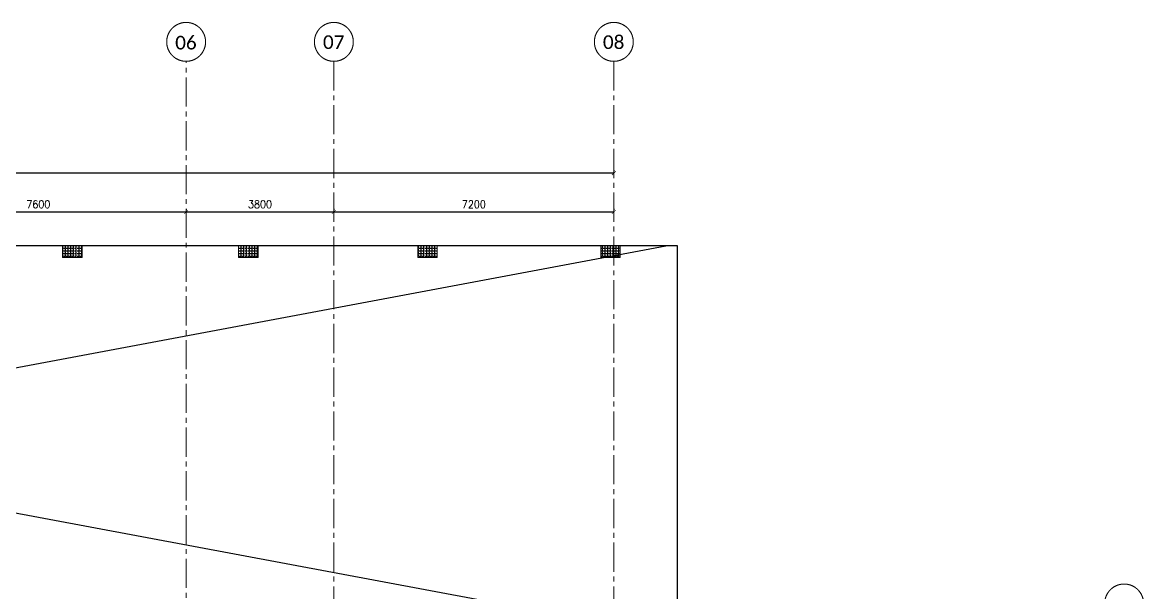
# Model space of a CAD drawing. Header units: millimetres. Extents: x -967280 to 3852, y 2833 to 1955156.
# Drawn here: x -709839 to -681004, y 614118 to 628777 of the extents above; entities that cross this region are included whole.
import ezdxf

# ---------------------------------------------------------------- set-up
doc = ezdxf.new("R2010")
doc.units = ezdxf.units.MM
doc.header["$LTSCALE"] = 1000
doc.header["$PDMODE"] = 35
doc.header["$PDSIZE"] = 25
for name, pattern in [('$0$DASHED2', [0.375, 0.25, -0.125]), ('Columns_Structural070816$0$CENTER2', [1.125, 0.75, -0.125, 0.125, -0.125]), ('HRZN_Line-Ptrn-Sold', [9144001.0, 9144000.0, -1])]:
    doc.linetypes.add(name, pattern=pattern)
for name, color, linetype in [('_N-DIM 3', 7, 'Continuous'), ('R.C. footing', 4, 'Continuous'), ('S - col hach', 1, 'Continuous'), ('S - dot', 1, 'Continuous'), ('S -Beams', 2, 'Continuous')]:
    doc.layers.add(name, color=color, linetype=linetype)
for name, color, linetype, lineweight in [('A-AX-ATT-100', 7, 'HRZN_Line-Ptrn-Sold', 18), ('S - column', 6, 'Continuous', 60), ('ST-000-AXIS', 9, 'Columns_Structural070816$0$CENTER2', 9), ('ST-RFT-BOT', 2, '$0$DASHED2', 30)]:
    doc.layers.add(name, color=color, linetype=linetype, lineweight=lineweight)
doc.styles.add('Calibri_2', font='calibri.ttf', dxfattribs={"height": 300})
doc.styles.add('TUNELNO', font='romans.shx', dxfattribs={"width": 0.9})
doc.dimstyles.new('Copy(2) of DSEC', dxfattribs={"dimtxt": 200, "dimasz": 100, "dimexe": 50, "dimexo": 80, "dimgap": 100, "dimtad": 1, "dimdec": 0, "dimrnd": 5, "dimzin": 0, "dimdsep": 46, "dimtxsty": 'TUNELNO', "dimblk": 'ARCHTICK', "dimcen": 0.09, "dimclrd": 1, "dimclre": 1, "dimclrt": 3, "dimadec": 0, "dimazin": 0, "dimtfac": 0.78125, "dimtdec": 0, "dimtix": 1, "dimtmove": 2, "dimatfit": 3, "dimldrblk": 'ARCHTICK', "dimfxl": 1, "dimtolj": 1, "dimtzin": 0, "dimarcsym": 0})
pattern_1 = [(90, (613578.686, -423037.37), (-69.85, 4e-15), [50.8, -19.05]), (180, (613578.686, -423037.37), (-9e-15, -69.85), [50.8, -19.05])]
pattern_2 = [(90, (613528.686, -423037.37), (-69.85, 4e-15), [50.8, -19.05]), (180, (613528.686, -423037.37), (-9e-15, -69.85), [50.8, -19.05])]

# ---------------------------------------------------------------- blocks, each defined once
blk = doc.blocks.new('str col s')
at = {"layer": 'S - col hach', "true_color": 0xcd6928}
h = blk.add_hatch(dxfattribs=at)
h.set_pattern_fill('ANGLE', color=32, scale=10, angle=90)
h.set_pattern_definition(pattern_2)
h.paths.add_polyline_path([(5275, -300), (5275, 0), (4775, 0), (4775, -300)])
h = blk.add_hatch(dxfattribs=at)
h.set_pattern_fill('ANGLE', color=32, scale=10, angle=90)
h.set_pattern_definition(pattern_1)
h.paths.add_polyline_path([(9300, 0), (9300, -300), (9800, -300), (9800, 0)])
h = blk.add_hatch(dxfattribs=at)
h.set_pattern_fill('ANGLE', color=32, scale=10, angle=90)
h.set_pattern_definition(pattern_2)
h.paths.add_polyline_path([(13908, 0), (13908, -300), (14408, -300), (14408, 0)])
h = blk.add_hatch(dxfattribs=at)
h.set_pattern_fill('ANGLE', color=32, scale=10, angle=90)
h.set_pattern_definition(pattern_1)
h.paths.add_polyline_path([(19115, -300), (19115, 0), (18615, 0), (18615, -300)])
at = {"layer": 'S - column', "lineweight": 15}
for points in [[(5275, 0), (4775, 0), (4775, -300), (5275, -300)], [(9800, 0), (9300, 0), (9300, -300), (9800, -300)], [(14408, 0), (13908, 0), (13908, -300), (14408, -300)], [(19115, 0), (18615, 0), (18615, -300), (19115, -300)]]:
    blk.add_lwpolyline(points, close=True, dxfattribs=at)
blk = doc.blocks.new('Grid - HRZN_G-Datm-Grid-Head-1554275-FIRST FLOOR FFL_1_')
at = {"layer": 'A-AX-ATT-100'}
blk.add_circle((0, 0), 5, dxfattribs=at)
blk = doc.blocks.new('_ArchTick')
at = {"color": 0, "linetype": 'ByBlock', "const_width": 0.15}
blk.add_lwpolyline([(-0.5, -0.5), (0.5, 0.5)], dxfattribs=at)
blk = doc.blocks.new('*D1489')
at = {"layer": '_N-DIM 3', "color": 1, "linetype": 'Continuous', "lineweight": -2, "ltscale": 30, "transparency": 16777216}
for p, q in [((555899, 747185), (555899, 747155)), ((563099, 747105), (555899, 747105)), ((563099, 747185), (563099, 747155))]:
    blk.add_line(p, q, dxfattribs=at)
at = {"layer": 'Defpoints', "color": 0, "linetype": 'Continuous', "ltscale": 30, "transparency": 16777216}
for p in [(555899, 747105), (555899, 747105), (563099, 747105)]:
    blk.add_point(p, dxfattribs=at)
at = {"layer": '_N-DIM 3', "color": 1, "linetype": 'Continuous', "lineweight": -2, "ltscale": 30, "transparency": 16777216, "xscale": 100, "yscale": 100, "zscale": 100, "rotation": 180}
blk.add_blockref('_ArchTick', (555899, 747105), dxfattribs=at)
at = {"layer": '_N-DIM 3', "color": 1, "linetype": 'Continuous', "lineweight": -2, "ltscale": 30, "transparency": 16777216, "xscale": 100, "yscale": 100, "zscale": 100}
blk.add_blockref('_ArchTick', (563099, 747105), dxfattribs=at)
at = {"layer": '_N-DIM 3', "color": 3, "linetype": 'Continuous', "ltscale": 30, "transparency": 16777216, "insert": (559499, 747305), "char_height": 200, "attachment_point": 5, "style": 'TUNELNO'}
blk.add_mtext('\\A1;7200', dxfattribs=at)
blk = doc.blocks.new('*D1490')
at = {"layer": '_N-DIM 3', "color": 1, "linetype": 'Continuous', "lineweight": -2, "ltscale": 30, "transparency": 16777216}
for p, q in [((552099, 747185), (552099, 747155)), ((555899, 747105), (552099, 747105)), ((555899, 747185), (555899, 747155))]:
    blk.add_line(p, q, dxfattribs=at)
at = {"layer": 'Defpoints', "color": 0, "linetype": 'Continuous', "ltscale": 30, "transparency": 16777216}
for p in [(552099, 747105), (552099, 747105), (555899, 747105)]:
    blk.add_point(p, dxfattribs=at)
at = {"layer": '_N-DIM 3', "color": 1, "linetype": 'Continuous', "lineweight": -2, "ltscale": 30, "transparency": 16777216, "xscale": 100, "yscale": 100, "zscale": 100, "rotation": 180}
blk.add_blockref('_ArchTick', (552099, 747105), dxfattribs=at)
at = {"layer": '_N-DIM 3', "color": 1, "linetype": 'Continuous', "lineweight": -2, "ltscale": 30, "transparency": 16777216, "xscale": 100, "yscale": 100, "zscale": 100}
blk.add_blockref('_ArchTick', (555899, 747105), dxfattribs=at)
at = {"layer": '_N-DIM 3', "color": 3, "linetype": 'Continuous', "ltscale": 30, "transparency": 16777216, "insert": (553999, 747305), "char_height": 200, "attachment_point": 5, "style": 'TUNELNO'}
blk.add_mtext('\\A1;3800', dxfattribs=at)
blk = doc.blocks.new('*D1491')
at = {"layer": '_N-DIM 3', "color": 1, "linetype": 'Continuous', "lineweight": -2, "ltscale": 30, "transparency": 16777216}
for p, q in [((544499, 747185), (544499, 747155)), ((552099, 747105), (544499, 747105)), ((552099, 747185), (552099, 747155))]:
    blk.add_line(p, q, dxfattribs=at)
at = {"layer": 'Defpoints', "color": 0, "linetype": 'Continuous', "ltscale": 30, "transparency": 16777216}
for p in [(544499, 747105), (544499, 747105), (552099, 747105)]:
    blk.add_point(p, dxfattribs=at)
at = {"layer": '_N-DIM 3', "color": 1, "linetype": 'Continuous', "lineweight": -2, "ltscale": 30, "transparency": 16777216, "xscale": 100, "yscale": 100, "zscale": 100, "rotation": 180}
blk.add_blockref('_ArchTick', (544499, 747105), dxfattribs=at)
at = {"layer": '_N-DIM 3', "color": 1, "linetype": 'Continuous', "lineweight": -2, "ltscale": 30, "transparency": 16777216, "xscale": 100, "yscale": 100, "zscale": 100}
blk.add_blockref('_ArchTick', (552099, 747105), dxfattribs=at)
at = {"layer": '_N-DIM 3', "color": 3, "linetype": 'Continuous', "ltscale": 30, "transparency": 16777216, "insert": (548299, 747305), "char_height": 200, "attachment_point": 5, "style": 'TUNELNO'}
blk.add_mtext('\\A1;7600', dxfattribs=at)
blk = doc.blocks.new('*D1496')
at = {"layer": '_N-DIM 3', "color": 1, "linetype": 'Continuous', "lineweight": -2, "ltscale": 30, "transparency": 16777216}
for p, q in [((516899, 748185), (516899, 748155)), ((563099, 748105), (516899, 748105)), ((563099, 748185), (563099, 748155))]:
    blk.add_line(p, q, dxfattribs=at)
at = {"layer": 'Defpoints', "color": 0, "linetype": 'Continuous', "ltscale": 30, "transparency": 16777216}
for p in [(516899, 748105), (516899, 748105), (563099, 748105)]:
    blk.add_point(p, dxfattribs=at)
at = {"layer": '_N-DIM 3', "color": 1, "linetype": 'Continuous', "lineweight": -2, "ltscale": 30, "transparency": 16777216, "xscale": 100, "yscale": 100, "zscale": 100, "rotation": 180}
blk.add_blockref('_ArchTick', (516899, 748105), dxfattribs=at)
at = {"layer": '_N-DIM 3', "color": 1, "linetype": 'Continuous', "lineweight": -2, "ltscale": 30, "transparency": 16777216, "xscale": 100, "yscale": 100, "zscale": 100}
blk.add_blockref('_ArchTick', (563099, 748105), dxfattribs=at)
at = {"layer": '_N-DIM 3', "color": 3, "linetype": 'Continuous', "ltscale": 30, "transparency": 16777216, "insert": (539999, 748305), "char_height": 200, "attachment_point": 5, "style": 'TUNELNO'}
blk.add_mtext('\\A1;46200', dxfattribs=at)
blk = doc.blocks.new('AXES-00')
at = {"layer": 'ST-000-AXIS'}
for p, q in [((552098.9, 695813.8), (552098.9, 750979.6)), ((555898.9, 750979.6), (555898.9, 695813.8)), ((563098.9, 750979.6), (563098.9, 695813.8))]:
    blk.add_line(p, q, dxfattribs=at)
at = {"layer": 'A-AX-ATT-100', "xscale": 99.99999999999993, "yscale": 99.99999999999993, "zscale": 99.99999999999993}
blk.add_blockref('Grid - HRZN_G-Datm-Grid-Head-1554275-FIRST FLOOR FFL_1_', (552098.9, 751479.6), dxfattribs=at)
at = {"layer": 'A-AX-ATT-100'}
for p, xscale, yscale, zscale, rotation in [((555898.9, 751479.6), 99.99999999999993, 99.99999999999993, 99.99999999999993, 180), ((563098.9, 751479.6), 99.99999999999993, 99.99999999999993, 99.99999999999993, 180), ((576223.2, 737039.7), 100.0000000000001, 100.0000000000001, 100.0000000000001, 90)]:
    blk.add_blockref('Grid - HRZN_G-Datm-Grid-Head-1554275-FIRST FLOOR FFL_1_', p, dxfattribs=dict(at, xscale=xscale, yscale=yscale, zscale=zscale, rotation=rotation))
at = {"layer": 'A-AX-ATT-100', "linetype": 'Continuous', "lineweight": 13, "char_height": 350, "width": 673.417, "attachment_point": 1, "style": 'Calibri_2'}
for s, insert in [('06', (551817.7, 751634.5)), ('07', (555618, 751647.5)), ('08', (562818, 751647.5))]:
    blk.add_mtext(s, dxfattribs=dict(at, insert=insert))
at = {"layer": '_N-DIM 3', "color": 3, "linetype": 'Continuous', "ltscale": 30}
for base, p1, p2, picture, middle in [((516898.9, 748104.7), (563098.9, 748104.7), (516898.9, 748104.7), '*D1496', (539998.9, 748304.7)), ((544498.9, 747104.7), (552098.9, 747104.7), (544498.9, 747104.7), '*D1491', (548298.9, 747304.7)), ((552098.9, 747104.7), (555898.9, 747104.7), (552098.9, 747104.7), '*D1490', (553998.9, 747304.7)), ((555898.9, 747104.7), (563098.9, 747104.7), (555898.9, 747104.7), '*D1489', (559498.9, 747304.7))]:
    dim = blk.add_linear_dim(base=base, p1=p1, p2=p2, dimstyle='Copy(2) of DSEC', dxfattribs=at)
    dim.commit()
    dim.dimension.update_dxf_attribs({"geometry": picture, "text_midpoint": middle})

msp = doc.modelspace()

# ---------------------------------------------------------------- linework, layer by layer
at = {"layer": 'R.C. footing'}
msp.add_line((-693293.7, 623037.4), (-693293.7, 623037.4), dxfattribs=at)
msp.add_lwpolyline([(-692993.7, 623037.4), (-746928.7, 623037.4), (-746928.7, 578037.4), (-692993.7, 578037.4)], close=True, dxfattribs=at)
at = {"layer": 'S - dot'}
for p, q in [((-693293.7, 613037.4), (-746928.7, 623037.4)), ((-740128.7, 614237.4), (-693293.7, 623037.4))]:
    msp.add_line(p, q, dxfattribs=at)

# ---------------------------------------------------------------- block references
at = {"layer": 'S -Beams'}
msp.add_blockref('AXES-00', (-1257727.6, -123202.4), dxfattribs=at)
at = {"layer": 'ST-RFT-BOT', "color": 1, "linetype": 'Continuous'}
msp.add_blockref('str col s', (-713578.7, 623037.4), dxfattribs=at)

doc.saveas('drawing.dxf')
